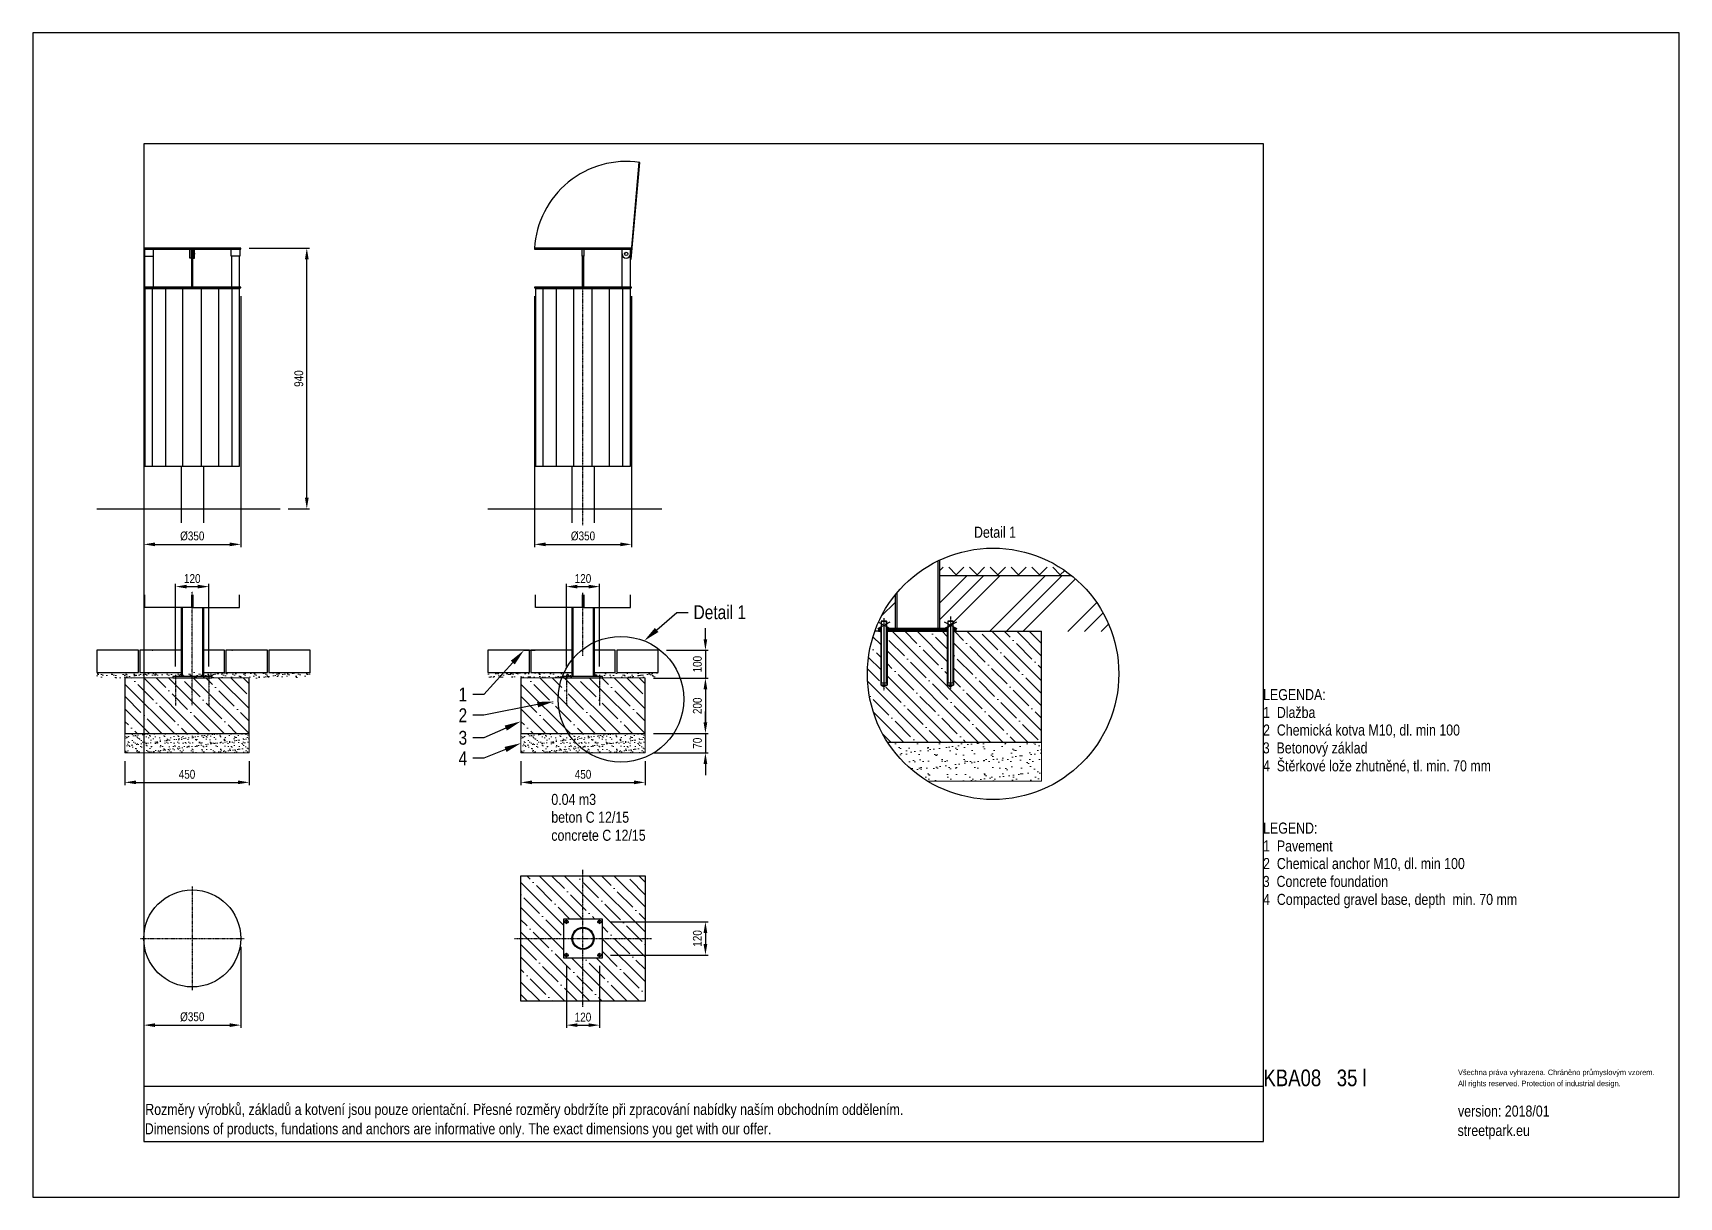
# Model space of a CAD drawing. Header units: millimetres. Extents: x 5064 to 11004, y 3085 to 7285.
import ezdxf
from ezdxf import colors
from ezdxf.entities.mleader import LeaderData, LeaderLine
from ezdxf.lldxf.tags import DXFTag
from ezdxf.math import Vec2, Vec3

# ---------------------------------------------------------------- set-up
doc = ezdxf.new("R2010")
doc.units = ezdxf.units.MM
doc.header["$LTSCALE"] = 0.3
doc.linetypes.add('DashDot', pattern=[15, 9, -3, 0, -3])
doc.layers.add('Nekreslit', color=6, linetype='Continuous', plot=False)
doc.layers.add('SRAFY', color=251, linetype='Continuous', lineweight=13)
doc.styles.add('SEACAD_Arial', font='arial.ttf', dxfattribs={"width": 0.8})
tags = doc.linetypes.add('HIDDEN2', pattern=[4.7625, 3.175, -1.5875]).pattern_tags.tags
tags[6:7] = [DXFTag(74, 4), DXFTag(75, 0), DXFTag(340, '0'), DXFTag(46, 0.0), DXFTag(50, 0.0), DXFTag(44, 0.0), DXFTag(45, 0.0)]
tags[4:5] = [DXFTag(74, 4), DXFTag(75, 0), DXFTag(340, '0'), DXFTag(46, 0.0), DXFTag(50, 0.0), DXFTag(44, 0.0), DXFTag(45, 0.0)]
doc.dimstyles.new('ISO-25', dxfattribs={"dimtxt": 1.6, "dimasz": 2, "dimexe": 0.5, "dimexo": 1.5, "dimtad": 1, "dimdec": 0, "dimtxsty": 'SEACAD_Arial', "dimcen": 2, "dimadec": 0, "dimazin": 0, "dimtfac": 1, "dimtdec": 0, "dimtmove": 0, "dimatfit": 3, "dimfxl": 1, "dimarcsym": 0})

# ---------------------------------------------------------------- blocks, each defined once
blk = doc.blocks.new('*D134')
at = {"color": 0, "lineweight": -2, "transparency": 16777216}
for p, q in [((6825.3, 4657.8), (6825.3, 4571.4)), ((7273.4, 4657.8), (7273.4, 4571.4)), ((6865.3, 4581.4), (7233.4, 4581.4))]:
    blk.add_line(p, q, dxfattribs=at)
at = {"color": 0, "transparency": 16777216}
for points in [[(6865.3, 4588.1), (6865.3, 4574.8), (6825.3, 4581.4)], [(7233.4, 4588.1), (7233.4, 4574.8), (7273.4, 4581.4)]]:
    blk.add_solid(points, dxfattribs=at)
at = {"layer": 'Defpoints', "color": 0, "transparency": 16777216}
for p in [(6825.3, 4687.8), (7273.4, 4687.8), (7273.4, 4581.4)]:
    blk.add_point(p, dxfattribs=at)
at = {"color": 0, "transparency": 16777216, "insert": (7049.4, 4610.3), "char_height": 32, "attachment_point": 5, "style": 'SEACAD_Arial'}
blk.add_mtext('450', dxfattribs=at)
blk = doc.blocks.new('*D160')
at = {"color": 0, "lineweight": -2, "transparency": 16777216}
for p, q in [((6989.3, 5000), (6989.3, 5297.7)), ((7029.3, 5287.7), (7069.4, 5287.7)), ((7109.4, 5000), (7109.4, 5297.7))]:
    blk.add_line(p, q, dxfattribs=at)
at = {"color": 0, "transparency": 16777216}
for points in [[(7029.3, 5294.4), (7029.3, 5281.1), (6989.3, 5287.7)], [(7069.4, 5294.4), (7069.4, 5281.1), (7109.4, 5287.7)]]:
    blk.add_solid(points, dxfattribs=at)
at = {"layer": 'Defpoints', "color": 0, "transparency": 16777216}
for p in [(7109.4, 5287.7), (6989.3, 4970), (7109.4, 4970)]:
    blk.add_point(p, dxfattribs=at)
at = {"color": 0, "transparency": 16777216, "insert": (7049.3, 5316.6), "char_height": 32, "attachment_point": 5, "style": 'SEACAD_Arial'}
blk.add_mtext('120', dxfattribs=at)
blk = doc.blocks.new('*D161')
at = {"color": 0, "lineweight": -2, "transparency": 16777216}
for p, q in [((7491.1, 5098), (7491.1, 5138)), ((7350.8, 5058), (7501.1, 5058)), ((7491.1, 5058), (7491.1, 4957.7)), ((7303.4, 4957.7), (7501.1, 4957.7)), ((7491.1, 4917.7), (7491.1, 4877.7))]:
    blk.add_line(p, q, dxfattribs=at)
at = {"color": 0, "transparency": 16777216}
for points in [[(7484.4, 5098), (7497.7, 5098), (7491.1, 5058)], [(7484.4, 4917.7), (7497.7, 4917.7), (7491.1, 4957.7)]]:
    blk.add_solid(points, dxfattribs=at)
at = {"layer": 'Defpoints', "color": 0, "transparency": 16777216}
for p in [(7320.8, 5058), (7273.4, 4957.7), (7491.1, 4957.7)]:
    blk.add_point(p, dxfattribs=at)
at = {"color": 0, "transparency": 16777216, "insert": (7462.2, 5007.9), "char_height": 32, "attachment_point": 5, "rotation": 90, "style": 'SEACAD_Arial'}
blk.add_mtext('100', dxfattribs=at)
blk = doc.blocks.new('*D162')
at = {"color": 0, "lineweight": -2, "transparency": 16777216}
for p, q in [((7303.4, 4957.7), (7501.1, 4957.7)), ((7491.1, 4917.7), (7491.1, 4797.7)), ((7303.4, 4757.7), (7501.1, 4757.7))]:
    blk.add_line(p, q, dxfattribs=at)
at = {"color": 0, "transparency": 16777216}
for points in [[(7484.4, 4917.7), (7497.7, 4917.7), (7491.1, 4957.7)], [(7484.4, 4797.7), (7497.7, 4797.7), (7491.1, 4757.7)]]:
    blk.add_solid(points, dxfattribs=at)
at = {"layer": 'Defpoints', "color": 0, "transparency": 16777216}
for p in [(7273.4, 4957.7), (7273.4, 4757.7), (7491.1, 4757.7)]:
    blk.add_point(p, dxfattribs=at)
at = {"color": 0, "transparency": 16777216, "insert": (7462.2, 4857.7), "char_height": 32, "attachment_point": 5, "rotation": 90, "style": 'SEACAD_Arial'}
blk.add_mtext('200', dxfattribs=at)
blk = doc.blocks.new('*D163')
at = {"color": 0, "lineweight": -2, "transparency": 16777216}
for p, q in [((7491.1, 4797.7), (7491.1, 4837.7)), ((7303.4, 4757.7), (7501.1, 4757.7)), ((7491.1, 4757.7), (7491.1, 4687.8)), ((7303.4, 4687.8), (7501.1, 4687.8)), ((7491.1, 4647.8), (7491.1, 4607.8))]:
    blk.add_line(p, q, dxfattribs=at)
at = {"color": 0, "transparency": 16777216}
for points in [[(7484.4, 4797.7), (7497.7, 4797.7), (7491.1, 4757.7)], [(7484.4, 4647.8), (7497.7, 4647.8), (7491.1, 4687.8)]]:
    blk.add_solid(points, dxfattribs=at)
at = {"layer": 'Defpoints', "color": 0, "transparency": 16777216}
for p in [(7273.4, 4757.7), (7273.4, 4687.8), (7491.1, 4687.8)]:
    blk.add_point(p, dxfattribs=at)
at = {"color": 0, "transparency": 16777216, "insert": (7462.2, 4722.8), "char_height": 32, "attachment_point": 5, "rotation": 90, "style": 'SEACAD_Arial'}
blk.add_mtext('70', dxfattribs=at)
blk = doc.blocks.new('*D164')
at = {"color": 0, "lineweight": -2, "transparency": 16777216}
for p, q in [((5396.4, 4657.9), (5396.4, 4571.5)), ((5844.5, 4657.9), (5844.5, 4571.5)), ((5436.4, 4581.5), (5804.5, 4581.5))]:
    blk.add_line(p, q, dxfattribs=at)
at = {"color": 0, "transparency": 16777216}
for points in [[(5436.4, 4588.2), (5436.4, 4574.9), (5396.4, 4581.5)], [(5804.5, 4588.2), (5804.5, 4574.9), (5844.5, 4581.5)]]:
    blk.add_solid(points, dxfattribs=at)
at = {"layer": 'Defpoints', "color": 0, "transparency": 16777216}
for p in [(5396.4, 4687.9), (5844.5, 4687.9), (5844.5, 4581.5)]:
    blk.add_point(p, dxfattribs=at)
at = {"color": 0, "transparency": 16777216, "insert": (5620.4, 4610.4), "char_height": 32, "attachment_point": 5, "style": 'SEACAD_Arial'}
blk.add_mtext('450', dxfattribs=at)
blk = doc.blocks.new('*D167')
at = {"color": 0, "lineweight": -2, "transparency": 16777216}
for p, q in [((5464.4, 3988.2), (5464.4, 3695.6)), ((5814.4, 3988.6), (5814.4, 3695.6)), ((5504.4, 3705.6), (5774.4, 3705.6))]:
    blk.add_line(p, q, dxfattribs=at)
at = {"color": 0, "transparency": 16777216}
for points in [[(5504.4, 3712.2), (5504.4, 3698.9), (5464.4, 3705.6)], [(5774.4, 3712.2), (5774.4, 3698.9), (5814.4, 3705.6)]]:
    blk.add_solid(points, dxfattribs=at)
at = {"layer": 'Defpoints', "color": 0, "transparency": 16777216}
for p in [(5464.4, 4018.2), (5814.4, 4018.6), (5814.4, 3705.6)]:
    blk.add_point(p, dxfattribs=at)
at = {"color": 0, "transparency": 16777216, "insert": (5639.4, 3735.3), "char_height": 32, "attachment_point": 5, "style": 'SEACAD_Arial'}
blk.add_mtext('%%c350', dxfattribs=at)
blk = doc.blocks.new('*D179')
at = {"color": 0, "lineweight": -2, "transparency": 16777216}
for p, q in [((5464.4, 6335.2), (5464.4, 5430.1)), ((5814.4, 6335.2), (5814.4, 5430.1)), ((5504.4, 5440.1), (5774.4, 5440.1))]:
    blk.add_line(p, q, dxfattribs=at)
at = {"color": 0, "transparency": 16777216}
for points in [[(5504.4, 5446.8), (5504.4, 5433.5), (5464.4, 5440.1)], [(5774.4, 5446.8), (5774.4, 5433.5), (5814.4, 5440.1)]]:
    blk.add_solid(points, dxfattribs=at)
at = {"layer": 'Defpoints', "color": 0, "transparency": 16777216}
for p in [(5464.4, 6365.2), (5814.4, 6365.2), (5814.4, 5440.1)]:
    blk.add_point(p, dxfattribs=at)
at = {"color": 0, "transparency": 16777216, "insert": (5639.4, 5469.9), "char_height": 32, "attachment_point": 5, "style": 'SEACAD_Arial'}
blk.add_mtext('%%C350', dxfattribs=at)
blk = doc.blocks.new('*D180')
at = {"color": 0, "lineweight": -2, "transparency": 16777216}
for p, q in [((6874.3, 6335.2), (6874.3, 5430.1)), ((7224.3, 6335.2), (7224.3, 5430.1)), ((6914.3, 5440.1), (7184.3, 5440.1))]:
    blk.add_line(p, q, dxfattribs=at)
at = {"color": 0, "transparency": 16777216}
for points in [[(6914.3, 5446.8), (6914.3, 5433.5), (6874.3, 5440.1)], [(7184.3, 5446.8), (7184.3, 5433.5), (7224.3, 5440.1)]]:
    blk.add_solid(points, dxfattribs=at)
at = {"layer": 'Defpoints', "color": 0, "transparency": 16777216}
for p in [(6874.3, 6365.2), (7224.3, 6365.2), (7224.3, 5440.1)]:
    blk.add_point(p, dxfattribs=at)
at = {"color": 0, "transparency": 16777216, "insert": (7049.3, 5469.9), "char_height": 32, "attachment_point": 5, "style": 'SEACAD_Arial'}
blk.add_mtext('%%C350', dxfattribs=at)
blk = doc.blocks.new('*D182')
at = {"color": 0, "lineweight": -2, "transparency": 16777216}
for p, q in [((5579.4, 5000), (5579.4, 5297.7)), ((5619.4, 5287.7), (5659.4, 5287.7)), ((5699.4, 5000), (5699.4, 5297.7))]:
    blk.add_line(p, q, dxfattribs=at)
at = {"color": 0, "transparency": 16777216}
for points in [[(5619.4, 5294.4), (5619.4, 5281.1), (5579.4, 5287.7)], [(5659.4, 5294.4), (5659.4, 5281.1), (5699.4, 5287.7)]]:
    blk.add_solid(points, dxfattribs=at)
at = {"layer": 'Defpoints', "color": 0, "transparency": 16777216}
for p in [(5699.4, 5287.7), (5579.4, 4970), (5699.4, 4970)]:
    blk.add_point(p, dxfattribs=at)
at = {"color": 0, "transparency": 16777216, "insert": (5639.4, 5316.6), "char_height": 32, "attachment_point": 5, "style": 'SEACAD_Arial'}
blk.add_mtext('120', dxfattribs=at)
blk = doc.blocks.new('*D183')
at = {"color": 0, "lineweight": -2, "transparency": 16777216}
for p, q in [((6989.3, 3919.4), (6989.3, 3695.6)), ((7109.3, 3919.4), (7109.3, 3695.6)), ((7029.3, 3705.6), (7069.3, 3705.6))]:
    blk.add_line(p, q, dxfattribs=at)
at = {"color": 0, "transparency": 16777216}
for points in [[(7029.3, 3712.2), (7029.3, 3698.9), (6989.3, 3705.6)], [(7069.3, 3712.2), (7069.3, 3698.9), (7109.3, 3705.6)]]:
    blk.add_solid(points, dxfattribs=at)
at = {"layer": 'Defpoints', "color": 0, "transparency": 16777216}
for p in [(6989.3, 3949.4), (7109.3, 3949.4), (7109.3, 3705.6)]:
    blk.add_point(p, dxfattribs=at)
at = {"color": 0, "transparency": 16777216, "insert": (7049.3, 3734.4), "char_height": 32, "attachment_point": 5, "style": 'SEACAD_Arial'}
blk.add_mtext('120', dxfattribs=at)
blk = doc.blocks.new('*D184')
at = {"color": 0, "lineweight": -2, "transparency": 16777216}
for p, q in [((7148.3, 4078.4), (7501.1, 4078.4)), ((7491.1, 4038.4), (7491.1, 3998.4)), ((7148.3, 3958.4), (7501.1, 3958.4))]:
    blk.add_line(p, q, dxfattribs=at)
at = {"color": 0, "transparency": 16777216}
for points in [[(7484.4, 4038.4), (7497.7, 4038.4), (7491.1, 4078.4)], [(7484.4, 3998.4), (7497.7, 3998.4), (7491.1, 3958.4)]]:
    blk.add_solid(points, dxfattribs=at)
at = {"layer": 'Defpoints', "color": 0, "transparency": 16777216}
for p in [(7118.3, 4078.4), (7118.3, 3958.4), (7491.1, 3958.4)]:
    blk.add_point(p, dxfattribs=at)
at = {"color": 0, "transparency": 16777216, "insert": (7462.2, 4018.4), "char_height": 32, "attachment_point": 5, "rotation": 90, "style": 'SEACAD_Arial'}
blk.add_mtext('120', dxfattribs=at)
blk = doc.blocks.new('*D219')
at = {"color": 0, "lineweight": -2, "transparency": 16777216}
for p, q in [((5844.4, 6508.2), (6062.7, 6508.2)), ((6052.7, 5608.2), (6052.7, 6468.2)), ((5986, 5568.2), (6062.7, 5568.2))]:
    blk.add_line(p, q, dxfattribs=at)
at = {"color": 0, "transparency": 16777216}
for points in [[(6046, 6468.2), (6059.4, 6468.2), (6052.7, 6508.2)], [(6046, 5608.2), (6059.4, 5608.2), (6052.7, 5568.2)]]:
    blk.add_solid(points, dxfattribs=at)
at = {"layer": 'Defpoints', "color": 0, "transparency": 16777216}
for p in [(5814.4, 6508.2), (6052.7, 6508.2), (5956, 5568.2)]:
    blk.add_point(p, dxfattribs=at)
at = {"color": 0, "transparency": 16777216, "insert": (6023.9, 6038.2), "char_height": 32, "attachment_point": 5, "rotation": 90, "style": 'SEACAD_Arial'}
blk.add_mtext('940', dxfattribs=at)

msp = doc.modelspace()

# ---------------------------------------------------------------- hatches: boundary and pattern name
at = {"layer": 'SRAFY'}
h = msp.add_hatch(dxfattribs=at)
h.set_pattern_fill('ANGLE', color=256, scale=7.6, angle=45)
h.set_pattern_definition([(45, (-950.716, 3790.9), (-37.53747, 37.53747), [38.608, -14.478]), (135, (-950.716, 3790.9), (-37.53747, -37.53747), [38.608, -14.478])])
edge = h.paths.add_edge_path()
edge.add_line((8335.6, 5326.4), (8813.5, 5326.4))
edge.add_arc((8529.2, 4973), 453.5, 51.18484, 58.04472)
edge.add_line((8769.2, 5357.8), (8335.6, 5358.1))
edge.add_arc((-176078.1, 5349), 184413.7, -0.004547, 0.002815, ccw=False)
h = msp.add_hatch(dxfattribs=at)
h.set_pattern_fill('GOST_GROUND', color=256, scale=20)
h.set_pattern_definition([(45, (-16088.67, -3074.16), (282.8427, -2e-14), [400]), (45, (-16028.67, -3074.16), (282.8427, -2e-14), [400]), (45, (-15968.67, -3074.16), (282.8427, -2e-14), [400])])
h.paths.add_polyline_path([(8175.4, 5256.7, 0.082961), (8102.4, 5126.2), (8115.4, 5126.2), (8115.4, 5136.4), (8175.4, 5136.4)])
h.paths.add_polyline_path([(8813.5, 5326.4), (8335.4, 5326.4), (8335.4, 5136.4), (8395.4, 5136.4), (8395.4, 5126), (8703.5, 5125.8), (8956.2, 5125.8, 0.13831)])
h = msp.add_hatch(dxfattribs=at)
h.set_pattern_fill('ANSI35', color=256, scale=10, angle=90)
h.set_pattern_definition([(135, (-3779.72, 1176.173), (-44.90128, -44.90128), []), (135, (-3779.72, 1221.075), (-44.90128, -44.90128), [79.375, -15.875, 0, -15.875])])
h.paths.add_polyline_path([(8363.6, 5126), (8363.6, 5126.4), (8147.5, 5126.4), (8147.5, 4932.8), (8135.4, 4925.8), (8135.4, 4926), (8123.5, 4932.8), (8123.5, 5126), (8123.5, 5126.4), (8102.5, 5126.4, 0.086449), (8075.7, 4973, 0.145162), (8149.1, 4725.8), (8703.5, 4725.8), (8703.5, 5126.4), (8387.6, 5126.4), (8387.6, 4932.8), (8375.5, 4925.8), (8375.5, 4926), (8363.6, 4932.8)])
h = msp.add_hatch(dxfattribs=at)
h.set_pattern_fill('ANSI31', color=256)
h.set_pattern_definition([(45, (-3779.7226, 1176.1733), (-2.245064, 2.245064), [])])
h.paths.add_polyline_path([(8363.5, 5136.4), (8147.4, 5136.4), (8147.4, 5126.4), (8363.5, 5126.4)])
h.paths.add_polyline_path([(8123.4, 5136.4), (8115.4, 5136.4), (8115.4, 5126.4), (8123.4, 5126.4)])
h.paths.add_polyline_path([(8395.4, 5136.4), (8387.5, 5136.4), (8387.5, 5126.4), (8395.4, 5126.4)])
h = msp.add_hatch(dxfattribs=at)
h.set_pattern_fill('AR-SAND', color=256, scale=0.5)
h.set_pattern_definition([(37.5, (0, -352.715), (-0.800016, 24.47066), [0, -19.304, 0, -21.59, 0, -20.6375]), (7.5, (0, -352.715), (22.47616, 35.84126), [0, -10.414, 0, -17.399, 0, -6.6675]), (327.5, (-15.62, -352.715), (39.54962, 0.07186), [0, -6.35, 0, -22.86, 0, -29.845]), (317.5, (-15.62, -352.715), (38.17782, 11.14647), [0, -3.175, 0, -14.986, 0, -17.145])])
h.paths.add_polyline_path([(5464.4, 4978), (5295.4, 4978), (5295.4, 4958.1), (5430.4, 4958.1), (5464.4, 4958)])
h.paths.add_polyline_path([(5514.4, 4978), (5464.4, 4978), (5464.4, 4958), (5514.4, 4958)])
h.paths.add_polyline_path([(5794.4, 4978), (5514.4, 4978), (5514.4, 4958), (5794.4, 4957.8)])
h.paths.add_polyline_path([(6065.4, 4978), (5794.4, 4978), (5794.4, 4957.8), (5878.5, 4957.7), (6065.4, 4957.7)])
h = msp.add_hatch(dxfattribs=at)
h.set_pattern_fill('ANSI35', color=256, scale=10, angle=90)
h.set_pattern_definition([(135, (-1258.534, -352.62), (-44.9013, -44.9013), []), (135, (-1258.534, -307.72), (-44.9013, -44.9013), [79.375, -15.875, 0, -15.875])])
h.paths.add_polyline_path([(5844.5, 4957.8), (5396.4, 4958.2), (5396.4, 4757.8), (5844.5, 4757.8)])
h = msp.add_hatch(dxfattribs=at)
h.set_pattern_fill('AR-SAND', color=256, scale=0.5)
h.paths.add_polyline_path([(6763.6, 4978), (6705.8, 4978), (6705.8, 4958.1), (6745.4, 4958.1)])
h.paths.add_polyline_path([(7009.3, 4978), (6763.6, 4978), (6745.4, 4958.1), (6825.3, 4958.1), (7009.3, 4958)])
h.paths.add_polyline_path([(7320.8, 4978), (7089.3, 4978), (7089.3, 4957.8), (7273.4, 4957.7), (7320.8, 4957.7)])
h = msp.add_hatch(dxfattribs=at)
h.set_pattern_fill('ANSI35', color=256, scale=10, angle=90)
h.set_pattern_definition([(135, (170.387, -352.715), (-44.9013, -44.9013), []), (135, (170.387, -307.814), (-44.9013, -44.9013), [79.375, -15.875, 0, -15.875])])
h.paths.add_polyline_path([(7273.4, 4957.7), (6825.3, 4958.1), (6825.3, 4757.7), (7273.4, 4757.7)])
h = msp.add_hatch(dxfattribs=at)
h.set_pattern_fill('AR-SAND', color=256, scale=0.5)
h.set_pattern_definition([(37.5, (6.963, -502.25), (-0.800016, 24.47066), [0, -19.304, 0, -21.59, 0, -20.6375]), (7.5, (6.963, -502.25), (22.47616, 35.84126), [0, -10.414, 0, -17.399, 0, -6.6675]), (327.5, (-8.658, -502.25), (39.54962, 0.07186), [0, -6.35, 0, -22.86, 0, -29.845]), (317.5, (-8.658, -502.25), (38.17782, 11.14647), [0, -3.175, 0, -14.986, 0, -17.145])])
h.paths.add_polyline_path([(5844.5, 4687.9), (5844.5, 4757.8), (5396.4, 4757.9), (5396.4, 4687.9)])
h = msp.add_hatch(dxfattribs=at)
h.set_pattern_fill('AR-SAND', color=256, scale=0.5)
h.set_pattern_definition([(37.5, (1435.883, -502.347), (-0.800016, 24.47066), [0, -19.304, 0, -21.59, 0, -20.6375]), (7.5, (1435.883, -502.347), (22.47616, 35.84126), [0, -10.414, 0, -17.399, 0, -6.6675]), (327.5, (1420.262, -502.347), (39.54962, 0.07186), [0, -6.35, 0, -22.86, 0, -29.845]), (317.5, (1420.262, -502.347), (38.17782, 11.14647), [0, -3.175, 0, -14.986, 0, -17.145])])
h.paths.add_polyline_path([(7273.4, 4687.8), (7273.4, 4757.8), (6825.3, 4757.8), (6825.3, 4687.8)])
h = msp.add_hatch(dxfattribs=at)
h.set_pattern_fill('AR-SAND', color=256)
h.set_pattern_definition([(37.5, (-2971.495, -5794.38), (-1.60003, 48.94132), [0, -38.608, 0, -43.18, 0, -41.275]), (7.5, (-2971.495, -5794.38), (44.95233, 71.6825), [0, -20.828, 0, -34.798, 0, -13.335]), (327.5, (-3002.737, -5794.38), (79.09924, 0.14372), [0, -12.7, 0, -45.72, 0, -59.69]), (317.5, (-3002.74, -5794.38), (76.35565, 22.29293), [0, -6.35, 0, -29.972, 0, -34.29])])
edge = h.paths.add_edge_path()
edge.add_arc((8529.2, 4973), 453.5, 213.03198, 238.62704)
edge.add_line((8293.1, 4585.8), (8703.5, 4585.8))
edge.add_line((8703.5, 4585.8), (8703.5, 4725.8))
edge.add_line((8703.5, 4725.8), (8149, 4725.8))
h = msp.add_hatch(dxfattribs=at)
h.set_pattern_fill('ANSI35', color=256, scale=10, angle=90)
h.paths.add_polyline_path([(7274.3, 4243.4), (7049.3, 4243.4), (7049.3, 4088.4), (7119.3, 4088.4), (7119.3, 4018.4), (7274.3, 4018.4)])
h.paths.add_polyline_path([(7049.3, 4243.4), (6824.3, 4243.4), (6824.3, 4018.4), (6979.3, 4018.4), (6979.3, 4088.4), (7049.3, 4088.4)])
h.paths.add_polyline_path([(7049.3, 3948.4), (6979.3, 3948.4), (6979.3, 4018.4), (6824.3, 4018.4), (6824.3, 3793.4), (7049.3, 3793.4)])
h.paths.add_polyline_path([(7274.3, 4018.4), (7119.3, 4018.4), (7119.3, 3948.4), (7049.3, 3948.4), (7049.3, 3793.4), (7274.3, 3793.4)])
h = msp.add_hatch(dxfattribs=at)
h.set_pattern_fill('ANSI31', color=256, style=0)
h.set_pattern_definition([(45, (-5974.9413, -1022.2572), (-2.245064, 2.245064), [])])
h.paths.add_polyline_path([(7009.3, 4018.4, 1), (7089.3, 4018.4, 1)])
h.paths.add_polyline_path([(7086.3, 4018.4, 1), (7012.3, 4018.4, 1)], flags=16)

# ---------------------------------------------------------------- linework, layer by layer
for p, q in [((5630.9, 6488.2), (5628.9, 6488.2)), ((5636.9, 6488.2), (5635.9, 6488.2)), ((5642.9, 6488.2), (5641.9, 6488.2)), ((5649.9, 6488.2), (5647.9, 6488.2)), ((7190.3, 6368.2), (7190.3, 6505.2)), ((7220.3, 6368.2), (7220.3, 6505.2)), ((5494.4, 6365.2), (5494.4, 6362.2)), ((5495.6, 5722.2), (5495.6, 6362.2)), ((5543.9, 5722.2), (5543.9, 6362.2)), ((5605.9, 5722.2), (5605.9, 6362.2)), ((5673, 5722.2), (5673, 6362.2)), ((5734.9, 5722.2), (5734.9, 6362.2)), ((5783.3, 5722.2), (5783.3, 6362.2)), ((5784.4, 6365.2), (5784.4, 6362.2)), ((6904.3, 6365.2), (6904.3, 6362.2)), ((6905.5, 5722.2), (6905.5, 6362.2)), ((6953.8, 5722.2), (6953.8, 6362.2)), ((7015.8, 5722.2), (7015.8, 6362.2)), ((7082.9, 5722.2), (7082.9, 6362.2)), ((7144.9, 5722.2), (7144.9, 6362.2)), ((7193.2, 5722.2), (7193.2, 6362.2)), ((7194.3, 6365.2), (7194.3, 6362.2)), ((5599.4, 5722.2), (5599.4, 5568.2)), ((5679.4, 5722.2), (5679.4, 5568.2)), ((7009.3, 5722.2), (7009.3, 5568.2)), ((7089.3, 5722.2), (7089.3, 5568.2)), ((5599.4, 5568.2), (5679.4, 5568.2)), ((5599.4, 5568.2), (5599.4, 5518.2)), ((5679.4, 5568.2), (5679.4, 5518.2)), ((6836.3, 5568.2), (6876.3, 5568.2)), ((7009.3, 5568.2), (7089.3, 5568.2)), ((7009.3, 5568.2), (7009.3, 5518.2)), ((7089.3, 5568.2), (7089.3, 5518.2)), ((8329.4, 5380.1), (8329.4, 5136.4)), ((8335.4, 5383), (8335.4, 5136.4)), ((8175.4, 5256.7), (8175.4, 5136.4)), ((8181.4, 5264), (8181.4, 5136.4)), ((5599.4, 5212), (5599.4, 4963)), ((5602.4, 5212), (5602.4, 4963)), ((5676.4, 5212), (5676.4, 4963)), ((5679.4, 5212), (5679.4, 4963)), ((7009.3, 5212), (7009.3, 4963)), ((7012.3, 5212), (7012.3, 4963)), ((7086.3, 5212), (7086.3, 4963)), ((7089.3, 5212), (7089.3, 4963)), ((8115.4, 5126.4), (8102.5, 5126.4)), ((8112.9, 5136.4), (8157.9, 5160.4)), ((8115.4, 5136.4), (8115.4, 5126.4)), ((8125.4, 5136.4), (8115.4, 5136.4)), ((8115.4, 5126.4), (8125.4, 5126.4)), ((8115.6, 5158.9), (8157.9, 5136.4)), ((8123.4, 5136.4), (8123.4, 5126.4)), ((8127, 5164), (8143.8, 5164)), ((8365.5, 5136.4), (8145.4, 5136.4)), ((8145.4, 5126.4), (8365.5, 5126.4)), ((8147.4, 5136.4), (8147.4, 5126.4)), ((8353, 5160.4), (8398, 5136.4)), ((8353, 5136.4), (8398, 5160.4)), ((8363.5, 5136.4), (8363.5, 5126.4)), ((8367.1, 5164), (8383.9, 5164)), ((8395.4, 5136.4), (8385.5, 5136.4)), ((8385.5, 5126.4), (8395.4, 5126.4)), ((8387.5, 5136.4), (8387.5, 5126.4)), ((8395.4, 5126.4), (8395.4, 5136.4)), ((8395.4, 5126.4), (8703.5, 5126.4)), ((8703.5, 4725.8), (8703.5, 5126.4)), ((5494.4, 5058), (5497.4, 5058)), ((5784.4, 5058), (5781.4, 5058)), ((5782.4, 5058), (5784.4, 5058)), ((6836.3, 5058), (6876.3, 5058)), ((5295.4, 4978), (5437.4, 4978)), ((8125.4, 4940.4), (8127, 4938.8)), ((8143.8, 4938.8), (8145.4, 4940.4)), ((8365.5, 4940.4), (8367.1, 4938.8)), ((8383.9, 4938.8), (8385.5, 4940.4)), ((8703.5, 4725.8), (8149.1, 4725.8))]:
    msp.add_line(p, q)
at = {"linetype": 'DashDot'}
for p, q in [((7049.3, 5509.5), (7049.3, 6397.3)), ((5639.4, 4860.1), (5639.4, 5269.8)), ((7049.3, 5038), (7049.3, 5265)), ((7049.3, 3771.4), (7049.3, 4265.4)), ((5639.4, 4205.4), (5639.4, 3831.4)), ((5452.4, 4018.4), (5826.4, 4018.4)), ((6802.3, 4018.4), (7296.3, 4018.4))]:
    msp.add_line(p, q, dxfattribs=at)
at = {"color": 7, "linetype": 'Continuous'}
for p, q in [((5295.4, 5568.2), (5956, 5568.2)), ((6705.8, 5568.2), (7334.1, 5568.2)), ((8813.5, 5326.4), (8335.4, 5326.4)), ((5464.4, 5258), (5464.4, 5114)), ((8125.4, 5162.4), (8125.4, 4940.4)), ((8145.4, 4940.4), (8145.4, 5162.4)), ((8365.5, 5162.4), (8365.5, 4940.4)), ((8385.5, 4940.4), (8385.5, 5162.4)), ((5445.4, 5058), (5295.4, 5058)), ((5295.4, 5058), (5295.4, 4978)), ((5445.4, 4978), (5445.4, 5058)), ((5599.4, 5058), (5450.4, 5058)), ((5450.4, 5058), (5450.4, 4978)), ((5755.4, 5058), (5679.4, 5058)), ((5755.4, 4978), (5755.4, 5058)), ((5910.4, 5058), (5760.4, 5058)), ((5760.4, 5058), (5760.4, 4978)), ((5910.4, 4978), (5910.4, 5058)), ((6065.4, 5058), (5915.4, 5058)), ((5915.4, 5058), (5915.4, 4978)), ((6065.4, 4978), (6065.4, 5058)), ((6855.8, 5058), (6705.8, 5058)), ((6705.8, 5058), (6705.8, 4978)), ((6855.8, 4978), (6855.8, 5058)), ((7009.3, 5058), (6860.8, 5058)), ((6860.8, 5058), (6860.8, 4978)), ((7165.8, 5058), (7089.3, 5058)), ((7165.8, 4978), (7165.8, 5058)), ((7320.8, 5058), (7170.8, 5058)), ((7170.8, 5058), (7170.8, 4978)), ((7320.8, 4978), (7320.8, 5058)), ((5295.4, 4978), (5445.4, 4978)), ((5450.4, 4978), (5599.4, 4978)), ((5679.4, 4978), (5755.4, 4978)), ((5760.4, 4978), (5910.4, 4978)), ((5915.4, 4978), (6065.4, 4978)), ((6705.8, 4978), (6855.8, 4978)), ((6860.8, 4978), (7009.3, 4978)), ((7089.3, 4978), (7165.8, 4978)), ((7170.8, 4978), (7320.8, 4978))]:
    msp.add_line(p, q, dxfattribs=at)
at = {"lineweight": 15}
for p, q in [((6836.3, 5568.2), (6886.3, 5568.2)), ((8127, 5164), (8127, 4938.8)), ((8143.8, 4938.8), (8143.8, 5164)), ((8367.1, 5164), (8367.1, 4938.8)), ((8383.9, 4938.8), (8383.9, 5164)), ((6836.3, 5058), (6886.3, 5058))]:
    msp.add_line(p, q, dxfattribs=at)
at = {"linetype": 'DashDot', "lineweight": 30}
for p, q in [((8135.4, 5174.4), (8135.4, 4912.2)), ((8375.5, 5180.4), (8375.5, 4918.2)), ((8135.4, 5150.3), (8135.4, 4927)), ((8135.4, 5150.3), (8135.4, 4927)), ((8375.5, 5150.3), (8375.5, 4927)), ((5579.4, 4970), (5579.4, 4858.4)), ((5699.4, 4970), (5699.4, 4858.4)), ((6989.3, 4970), (6989.3, 4858.4)), ((7109.4, 4970), (7109.4, 4858.4))]:
    msp.add_line(p, q, dxfattribs=at)
at = {"linetype": 'HIDDEN2'}
for p, q in [((8123.5, 5126), (8123.5, 4932.8)), ((8147.5, 4932.8), (8147.5, 5126.4)), ((8363.6, 5126), (8363.6, 4932.8)), ((8387.6, 4932.8), (8387.6, 5126.4))]:
    msp.add_line(p, q, dxfattribs=at)
at = {"color": 7, "linetype": 'HIDDEN2'}
for p, q in [((8127, 5164), (8125.4, 5162.4)), ((8145.4, 5162.4), (8125.4, 5162.4)), ((8145.4, 5162.4), (8143.8, 5164)), ((8367.1, 5164), (8365.5, 5162.4)), ((8385.5, 5162.4), (8365.5, 5162.4)), ((8385.5, 5162.4), (8383.9, 5164)), ((8125.4, 4940.4), (8145.4, 4940.4)), ((8143.8, 4938.8), (8127, 4938.8)), ((8365.5, 4940.4), (8385.5, 4940.4)), ((8383.9, 4938.8), (8367.1, 4938.8))]:
    msp.add_line(p, q, dxfattribs=at)
at = {"color": 7, "linetype": 'HIDDEN2', "ltscale": 0.2}
for p, q in [((8123.5, 4932.8), (8147.5, 4932.8)), ((8363.6, 4932.8), (8387.6, 4932.8))]:
    msp.add_line(p, q, dxfattribs=at)
at = {"linetype": 'HIDDEN2', "ltscale": 0.2}
for p, q in [((8123.5, 4932.8), (8135.5, 4925.9)), ((8147.5, 4932.8), (8135.5, 4925.9)), ((8363.6, 4932.8), (8375.6, 4925.9)), ((8387.6, 4932.8), (8375.6, 4925.9))]:
    msp.add_line(p, q, dxfattribs=at)
at = {"linetype": 'DashDot', "ltscale": 0.1}
for p, q in [((6980.3, 4078.4), (6998.3, 4078.4)), ((6989.3, 4069.4), (6989.3, 4087.4)), ((7100.3, 4078.4), (7118.3, 4078.4)), ((7109.3, 4069.4), (7109.3, 4087.4)), ((6980.3, 3958.4), (6998.3, 3958.4)), ((6989.3, 3949.4), (6989.3, 3967.4)), ((7100.3, 3958.4), (7118.3, 3958.4)), ((7109.3, 3949.4), (7109.3, 3967.4))]:
    msp.add_line(p, q, dxfattribs=at)
at = {"linetype": 'HIDDEN2'}
msp.add_lwpolyline([(7251.2, 6818.5), (7220.7, 6469.9), (7223.7, 6469.6), (7254.2, 6818.3)], close=True, dxfattribs=at)
for points in [[(5464.4, 6505.2), (5814.4, 6505.2), (5814.4, 6508.2), (5464.4, 6508.2)], [(5635.9, 6473.2), (5630.9, 6473.2), (5630.9, 6505.2), (5635.9, 6505.2)], [(5642.9, 6473.2), (5647.9, 6473.2), (5647.9, 6505.2), (5642.9, 6505.2)], [(6874.3, 6505.2), (7224.3, 6505.2), (7224.3, 6508.2), (6874.3, 6508.2)], [(5464.4, 6365.2), (5814.4, 6365.2), (5814.4, 6368.2), (5464.4, 6368.2)], [(5468.4, 5722.2), (5810.4, 5722.2), (5810.4, 6362.2), (5468.4, 6362.2)], [(6874.3, 6365.2), (7224.3, 6365.2), (7224.3, 6368.2), (6874.3, 6368.2)], [(6878.3, 5722.2), (7220.3, 5722.2), (7220.3, 6362.2), (6878.3, 6362.2)], [(5396.4, 4757.8), (5844.5, 4757.8), (5844.5, 4957.8), (5396.4, 4958.2)], [(5569.4, 4958), (5709.4, 4958), (5709.4, 4963), (5569.4, 4963)], [(6825.3, 4757.7), (7273.4, 4757.7), (7273.4, 4957.7), (6825.3, 4958.1)], [(6979.3, 4958), (7119.3, 4958), (7119.3, 4963), (6979.3, 4963)], [(6824.3, 3793.4), (7274.3, 3793.4), (7274.3, 4243.4), (6824.3, 4243.4)], [(6979.3, 3948.4), (7119.3, 3948.4), (7119.3, 4088.4), (6979.3, 4088.4)]]:
    msp.add_lwpolyline(points, close=True)
for points in [[(5467.4, 6480.2), (5499.4, 6480.2), (5499.4, 6504.2, 0.414214), (5498.4, 6505.2), (5468.4, 6505.2, 0.414214), (5467.4, 6504.2)], [(5811.4, 6480.2), (5779.4, 6480.2), (5779.4, 6504.2, -0.414214), (5780.4, 6505.2), (5810.4, 6505.2, -0.414214), (5811.4, 6504.2)], [(7052.8, 6480.2), (7045.8, 6480.2), (7045.8, 6504.2, -0.414214), (7046.8, 6505.2), (7051.8, 6505.2, -0.414214), (7052.8, 6504.2)]]:
    msp.add_lwpolyline(points, format="xyb", close=True)
for points in [[(5498.4, 6480.2), (5498.4, 6368.2), (5468.4, 6368.2), (5468.4, 6480.2)], [(5498.4, 6480.2), (5498.4, 6368.2)], [(5498.4, 6480.2), (5498.4, 6368.2)], [(5636.9, 6505.2), (5636.9, 6368.2), (5641.9, 6368.2), (5641.9, 6505.2)], [(5780.4, 6480.2), (5780.4, 6368.2)], [(5780.4, 6480.2), (5780.4, 6368.2), (5810.4, 6368.2), (5810.4, 6480.2)], [(7046.8, 6480.2), (7046.8, 6368.2)], [(7051.8, 6368.2), (7051.8, 6480.2)], [(5636.9, 5258), (5636.9, 5212), (5468.4, 5212), (5468.4, 5258)], [(5636.9, 5258), (5636.9, 5212), (5641.9, 5212), (5641.9, 5258)], [(5641.9, 5258), (5641.9, 5212), (5810.4, 5212), (5810.4, 5258)], [(7046.8, 5258), (7046.8, 5212), (6878.3, 5212), (6878.3, 5258)], [(7046.8, 5258), (7046.8, 5212), (7051.8, 5212), (7051.8, 5258)], [(7051.8, 5258), (7051.8, 5212), (7220.3, 5212), (7220.3, 5258)]]:
    msp.add_lwpolyline(points)
for centre, radius in [((7205.3, 6488.2), 6), ((8529.2, 4973), 453.5), ((7186.2, 4881.4), 226.7), ((5639.4, 4018.4), 175), ((6989.3, 4078.4), 6), ((7049.3, 4018.4), 40), ((7049.3, 4018.4), 37), ((7109.3, 4078.4), 6), ((6989.3, 3958.4), 6), ((7109.3, 3958.4), 6)]:
    msp.add_circle(centre, radius)
at = {"color": 7, "linetype": 'Continuous'}
msp.add_circle((6045.5, 5058), 0.01, dxfattribs=at)
at = {"linetype": 'HIDDEN2'}
msp.add_arc((7206.3, 6489.2), 332.5, 81.72461, 176.72461, dxfattribs=at)
msp.add_arc((7205.3, 6488.2), 15, 180, 0)
at = {"layer": 'Nekreslit'}
msp.add_line((5464.4, 3485.3), (9504.4, 3485.3), dxfattribs=at)
for points in [[(5064.4, 3085.3), (11004.4, 3085.3), (11004.4, 7285.3), (5064.4, 7285.3)], [(5464.4, 3285.3), (9504.4, 3285.3), (9504.4, 6885.3), (5464.4, 6885.3)]]:
    msp.add_lwpolyline(points, close=True, dxfattribs=at)
at = {"layer": 'SRAFY'}
for p, q in [((5396.4, 4757.8), (5396.4, 4687.8)), ((5844.5, 4687.9), (5844.5, 4757.8)), ((6825.3, 4757.7), (6825.3, 4687.7)), ((7273.4, 4687.8), (7273.4, 4757.7)), ((8703.5, 4585.9), (8703.5, 4725.8)), ((5396.4, 4687.9), (5844.5, 4687.9)), ((6825.3, 4687.8), (7273.4, 4687.8)), ((8293.1, 4585.9), (8703.5, 4585.9))]:
    msp.add_line(p, q, dxfattribs=at)

# ---------------------------------------------------------------- texts
at = {"style": 'SEACAD_Arial', "width": 0.8}
for s, height, p in [('LEGENDA:', 40, (9503.3, 4878.1)), ('1  Dlažba', 40, (9503.3, 4813.8)), ('2  Chemická kotva M10, dl. min 100', 40, (9503.3, 4750.3)), ('3  Betonový základ', 40, (9502.2, 4685.8)), ('4  Štěrkové lože zhutněné, tl. min. 70 mm', 40, (9503.3, 4621.1)), ('0.04 m3', 40, (6935, 4500)), ('beton C 12/15', 40, (6935, 4435.8)), ('concrete C 12/15', 40, (6935, 4370.6)), ('LEGEND:', 40, (9503.3, 4396.4)), ('1  Pavement', 40, (9503.3, 4332.1)), ('2  Chemical anchor M10, dl. min 100', 40, (9503.3, 4268.6)), ('3  Concrete foundation', 40, (9502.2, 4204)), ('4  Compacted gravel base, depth  min. 70 mm', 40, (9503.3, 4139.3)), ('KBA08   35 l', 60, (9504.4, 3485.3)), ('Všechna práva vyhrazena. Chráněno průmyslovým vzorem.', 20, (10206.7, 3525.3)), ('All rights reserved. Protection of industrial design.', 20, (10206.7, 3485.3)), ('Rozměry výrobků, základů a kotvení jsou pouze orientační. Přesné rozměry obdržíte při zpracování nabídky naším obchodním oddělením.', 39.9982, (5469.8, 3381.6)), ('version: 2018/01', 40, (10206.7, 3375.5)), ('Dimensions of products, fundations and anchors are informative only. The exact dimensions you get with our offer.', 39.9982, (5468.2, 3311.7)), ('streetpark.eu', 40, (10205.1, 3305.6))]:
    msp.add_text(s, height=height, dxfattribs=at).set_placement(p)
at = {"insert": (8460.2, 5504), "char_height": 40, "attachment_point": 1, "style": 'SEACAD_Arial'}
msp.add_mtext_dynamic_manual_height_columns('Detail 1', width=226.121, gutter_width=200, heights=[0], dxfattribs=at)

# ---------------------------------------------------------------- dimensions: what is measured, and where the dimension line sits
for base, p1, p2, picture, middle in [((6052.7, 6508.2), (5956, 5568.2), (5814.4, 6508.2), '*D219', (6023.9, 6038.2)), ((7491.1, 4957.7), (7320.8, 5058), (7273.4, 4957.7), '*D161', (7462.2, 5007.9)), ((7491.1, 4757.7), (7273.4, 4957.7), (7273.4, 4757.7), '*D162', (7462.2, 4857.7)), ((7491.1, 4687.8), (7273.4, 4757.7), (7273.4, 4687.8), '*D163', (7462.2, 4722.8)), ((7491.1, 3958.4), (7118.3, 4078.4), (7118.3, 3958.4), '*D184', (7462.2, 4018.4))]:
    dim = msp.add_linear_dim(base=base, p1=p1, p2=p2, angle=90, dimstyle='ISO-25')
    dim.commit()
    dim.dimension.update_dxf_attribs({"geometry": picture, "text_midpoint": middle})
for base, p1, p2, override, picture, middle in [((5814.4, 5440.1), (5464.4, 6365.2), (5814.4, 6365.2), {"dimpost": '%%C<>'}, '*D179', (5639.4, 5469.9)), ((7224.3, 5440.1), (6874.3, 6365.2), (7224.3, 6365.2), {"dimpost": '%%C<>'}, '*D180', (7049.3, 5469.9)), ((5844.5, 4581.5), (5396.4, 4687.9), (5844.5, 4687.9), {"dimscale": 0, "dimrnd": 10, "dimtix": 0, "dimtofl": 1, "dimtmove": 0, "dimatfit": 3}, '*D164', (5620.4, 4610.4)), ((7273.4, 4581.4), (6825.3, 4687.8), (7273.4, 4687.8), {"dimscale": 0, "dimrnd": 10, "dimtix": 0, "dimtofl": 1, "dimtmove": 0, "dimatfit": 3}, '*D134', (7049.4, 4610.3)), ((5814.4, 3705.6), (5464.4, 4018.2), (5814.4, 4018.6), {"dimpost": '%%c<>'}, '*D167', (5639.4, 3735.3))]:
    dim = msp.add_linear_dim(base=base, p1=p1, p2=p2, dimstyle='ISO-25', override=override)
    dim.commit()
    dim.dimension.update_dxf_attribs({"geometry": picture, "text_midpoint": middle})
for base, p1, p2, picture, middle in [((5699.4, 5287.7), (5579.4, 4970), (5699.4, 4970), '*D182', (5639.4, 5316.6)), ((7109.4, 5287.7), (6989.3, 4970), (7109.4, 4970), '*D160', (7049.3, 5316.6)), ((7109.3, 3705.6), (6989.3, 3949.4), (7109.3, 3949.4), '*D183', (7049.3, 3734.4))]:
    dim = msp.add_linear_dim(base=base, p1=p1, p2=p2, dimstyle='ISO-25')
    dim.commit()
    dim.dimension.update_dxf_attribs({"geometry": picture, "text_midpoint": middle})

# ---------------------------------------------------------------- leaders
ml = msp.add_multileader_mtext('Standard')
ml.set_content('Detail 1', color=256, style='SEACAD_Arial')
ml.set_leader_properties(lineweight=-3)
ml.build(insert=Vec2(0, 0))
ml.multileader.update_dxf_attribs({"text_right_attachment_type": 6, "dogleg_length": 2, "arrow_head_size": 60, "scale": 20})
ctx = ml.context
ctx.base_point, ctx.scale, ctx.char_height, ctx.arrow_head_size, ctx.landing_gap_size, ctx.plane_origin = Vec3(7428.2, 5194.9), 20, 50, 60, 20, Vec3(8835.4, 5084.7)
ctx.right_attachment = 6
notes = []
notes.append((ctx, [(0, (1, 1, 0), (7388.2, 5194.9), (1, 0), 40, [(0, [(7270, 5092)], 0, [])])]))
ctx.mtext.insert, ctx.mtext.flow_direction = Vec3(7448.2, 5220.3), 5
ml = msp.add_multileader_mtext('Standard')
ml.set_content('1', color=256, style='SEACAD_Arial')
ml.set_leader_properties()
ml.build(insert=Vec2(0, 0))
ml.multileader.update_dxf_attribs({"dogleg_length": 2, "arrow_head_size": 60, "scale": 20})
ctx = ml.context
ctx.base_point, ctx.scale, ctx.char_height, ctx.arrow_head_size, ctx.landing_gap_size, ctx.plane_origin = Vec3(6596.7, 4898.7), 20, 50, 60, 20, Vec3(6736.7, 5058.1)
ctx.text_align_type = 2
notes.append((ctx, [(1, (1, 1, 0), (6691.4, 4898.7), (-1, 0), 40, [(0, [(6836.3, 5058)], 0, [])])]))
ctx.mtext.insert, ctx.mtext.alignment, ctx.mtext.flow_direction = Vec3(6631.4, 4923.7), 3, 5
ml = msp.add_multileader_mtext('Standard')
ml.set_content('2', color=256, style='SEACAD_Arial')
ml.set_leader_properties()
ml.build(insert=Vec2(0, 0))
ml.multileader.update_dxf_attribs({"dogleg_length": 2, "arrow_head_size": 60, "scale": 20})
ctx = ml.context
ctx.base_point, ctx.scale, ctx.char_height, ctx.arrow_head_size, ctx.landing_gap_size, ctx.plane_origin = Vec3(6584.9, 4823.6), 20, 50, 60, 20, Vec3(7143.4, 4873.5)
ctx.text_align_type = 2
notes.append((ctx, [(1, (1, 1, 0), (6691.4, 4823.6), (-1, 0), 40, [(0, [(6944.3, 4873.4)], 0, [])])]))
ctx.mtext.insert, ctx.mtext.alignment, ctx.mtext.flow_direction = Vec3(6631.4, 4848.6), 3, 5
ml = msp.add_multileader_mtext('Standard')
ml.set_content('3', color=256, style='SEACAD_Arial')
ml.set_leader_properties()
ml.build(insert=Vec2(0, 0))
ml.multileader.update_dxf_attribs({"dogleg_length": 2, "arrow_head_size": 60, "scale": 20})
ctx = ml.context
ctx.base_point, ctx.scale, ctx.char_height, ctx.arrow_head_size, ctx.landing_gap_size, ctx.plane_origin = Vec3(6585.2, 4742), 20, 50, 60, 20, Vec3(7142.3, 4660.6)
ctx.text_align_type = 2
notes.append((ctx, [(1, (1, 1, 0), (6691.4, 4742), (-1, 0), 40, [(0, [(6825.3, 4801.7)], 0, [])])]))
ctx.mtext.insert, ctx.mtext.alignment, ctx.mtext.flow_direction = Vec3(6631.4, 4767.4), 3, 5
ml = msp.add_multileader_mtext('Standard')
ml.set_content('4', color=256, style='SEACAD_Arial')
ml.set_leader_properties()
ml.build(insert=Vec2(0, 0))
ml.multileader.update_dxf_attribs({"dogleg_length": 2, "arrow_head_size": 60, "scale": 20})
ctx = ml.context
ctx.base_point, ctx.scale, ctx.char_height, ctx.arrow_head_size, ctx.landing_gap_size, ctx.plane_origin = Vec3(6583.8, 4668.4), 20, 50, 60, 20, Vec3(7063.2, 4763.9)
ctx.text_align_type = 2
notes.append((ctx, [(1, (1, 1, 0), (6691.4, 4668.4), (-1, 0), 40, [(0, [(6825.3, 4722.8)], 0, [])])]))
ctx.mtext.insert, ctx.mtext.alignment, ctx.mtext.flow_direction = Vec3(6631.4, 4693.4), 3, 5
for ctx, leaders in notes:
    for number, flags, end, landing, length, lines in leaders:
        leader = LeaderData()
        leader.index, (leader.has_last_leader_line, leader.has_dogleg_vector, leader.attachment_direction) = number, flags
        leader.last_leader_point, leader.dogleg_vector, leader.dogleg_length = Vec3(end), Vec3(landing), length
        for number, points, colour, breaks in lines:
            line = LeaderLine()
            line.index, line.vertices, line.color, line.breaks = number, Vec3.list(points), colors.encode_raw_color(colour), breaks
            leader.lines.append(line)
        ctx.leaders.append(leader)

doc.saveas('drawing.dxf')
